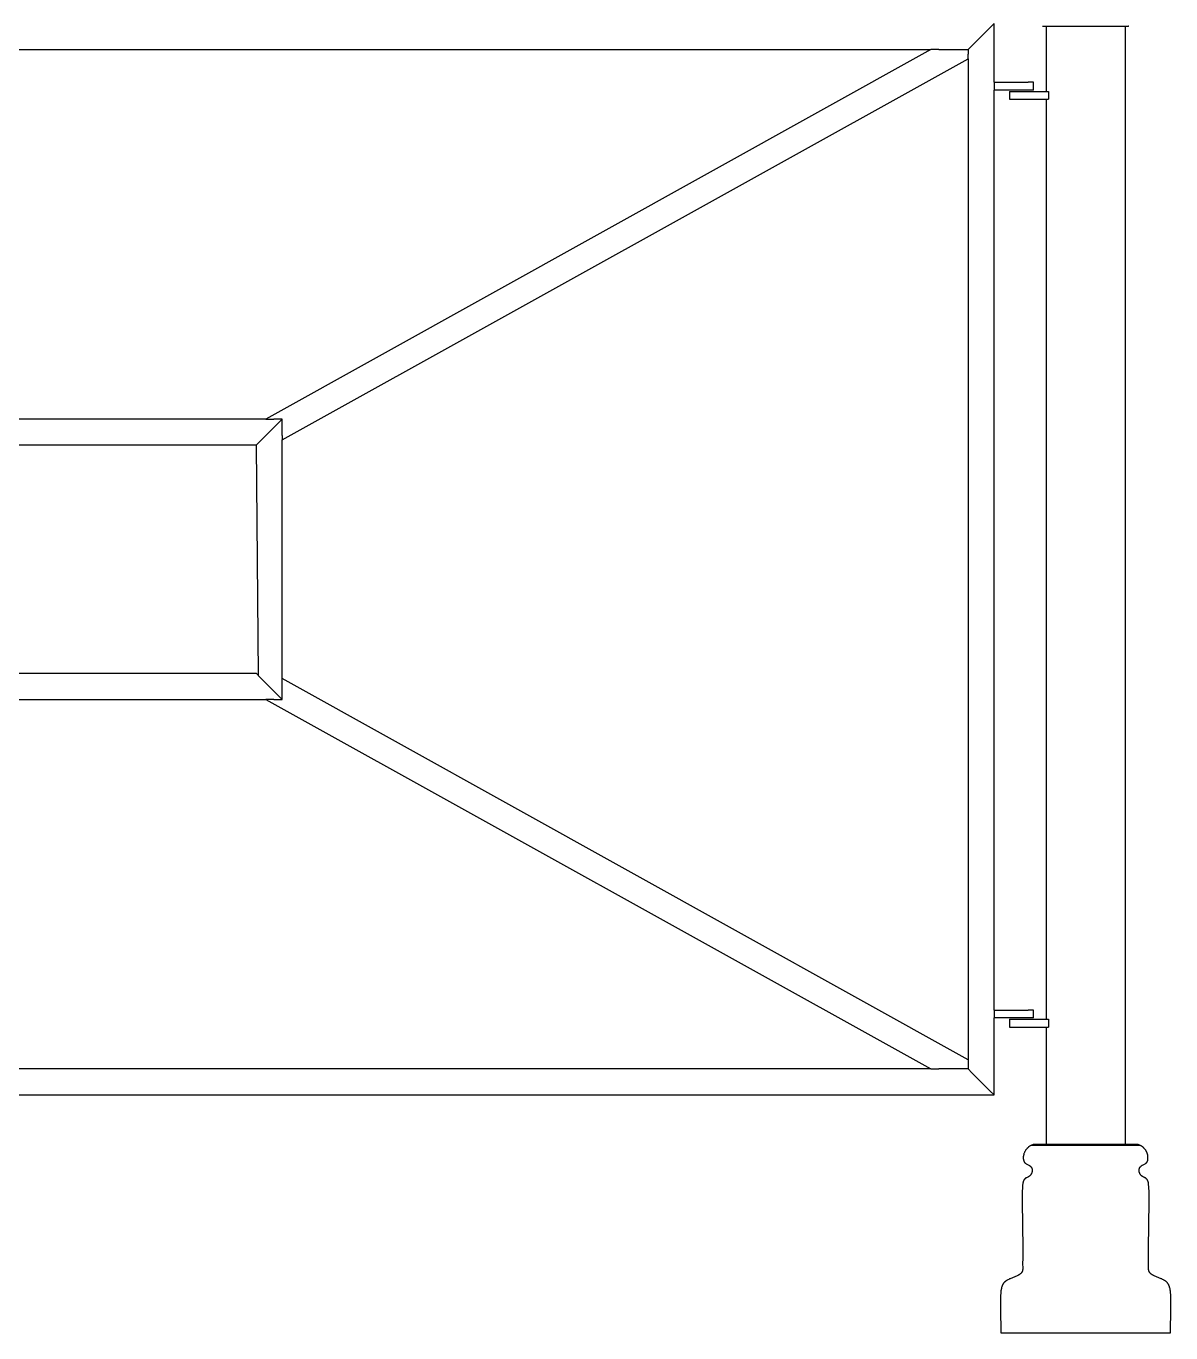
# Model space of a CAD drawing. Header units: millimetres. Extents: x -1519 to 3497, y -297 to 3208.
# Drawn here: x 1586 to 2462, y 1662 to 2662 of the extents above; entities that cross this region are included whole.
import ezdxf

# ---------------------------------------------------------------- set-up
doc = ezdxf.new("R2010")
doc.units = ezdxf.units.MM
doc.header["$MEASUREMENT"] = 0
doc.layers.add('Domyślny', color=7, linetype='Continuous', true_color=0x000000)
doc.layers.add('Utwórz2D linie widoczne', color=7, linetype='Continuous', true_color=0x000000)

msp = doc.modelspace()

# ---------------------------------------------------------------- linework, layer by layer
at = {"layer": 'Domyślny'}
msp.add_line((1762.2, 2341.1), (1763.7, 2165.1), dxfattribs=at)
at = {"layer": 'Utwórz2D linie widoczne'}
for p, q in [((2324.2, 2660.9), (2310.2, 2646.9)), ((2324.2, 2660.9), (2327.2, 2663.9)), ((2327.2, 2618.9), (2327.2, 2663.9)), ((2364.1, 2661.9), (2364.1, 2661.9)), ((2364.1, 2661.9), (2364.1, 2661.9)), ((2364.1, 2661.9), (2364.2, 2661.9)), ((2364.2, 2661.9), (2364.2, 2661.9)), ((2364.2, 2661.9), (2364.4, 2661.9)), ((2364.4, 2661.9), (2365.5, 2661.9)), ((2365.5, 2661.9), (2371, 2661.9)), ((2367.1, 2661.9), (2367.1, 2611.9)), ((2371, 2661.9), (2396.8, 2661.9)), ((2396.8, 2661.9), (2422.1, 2661.9)), ((2422.1, 2661.9), (2430.1, 2661.9)), ((2427.4, 2661.9), (2427.4, 1805.9)), ((2430.2, 2661.9), (2430.1, 2661.9)), ((2430.3, 2661.9), (2430.2, 2661.9)), ((2430.3, 2661.9), (2430.3, 2661.9)), ((2430.3, 2661.9), (2430.3, 2661.9)), ((2430.3, 2661.9), (2430.3, 2661.9)), ((2430.3, 2661.9), (2430.3, 2661.9)), ((2430.3, 2661.9), (2430.3, 2661.9)), ((2430.3, 2661.9), (2430.3, 2661.9)), ((2430.3, 2661.9), (2430.3, 2661.9)), ((915.8, 2643.9), (2278.6, 2643.9)), ((2278.6, 2643.9), (1769.6, 2361.1)), ((2284.8, 2643.9), (2278.6, 2643.9)), ((2284.8, 2643.9), (2307.2, 2643.9)), ((2307.2, 2643.9), (2310.2, 2646.9)), ((2307.2, 2643.9), (2307.2, 2643.9)), ((2307.2, 2643.9), (2307.2, 2640.3)), ((2307.2, 2636.9), (2307.2, 2640.3)), ((1782.2, 2345.2), (2307.2, 2636.9)), ((2307.2, 2636.9), (2307.2, 1870.9)), ((2327.2, 2618.9), (2327.2, 2612.9)), ((2327.2, 2618.9), (2353.2, 2618.9)), ((2327.2, 1908.9), (2327.2, 2612.9)), ((2353.2, 2612.9), (2327.2, 2612.9)), ((2338.8, 2611.9), (2338.8, 2605.9)), ((2338.8, 2611.9), (2342.8, 2611.9)), ((2342.8, 2611.9), (2368.8, 2611.9)), ((2357.2, 2618.9), (2353.2, 2618.9)), ((2357.2, 2612.9), (2353.2, 2612.9)), ((2357.2, 2612.9), (2357.2, 2618.9)), ((2368.8, 2611.9), (2368.8, 2605.9)), ((2338.8, 2605.9), (2342.8, 2605.9)), ((2342.8, 2605.9), (2368.8, 2605.9)), ((2367.1, 2605.9), (2367.1, 1901.9)), ((1769.6, 2361.1), (1424.8, 2361.1)), ((1769.6, 2361.1), (1775.8, 2361.1)), ((1782.2, 2361.1), (1775.8, 2361.1)), ((1782.2, 2361.1), (1779.2, 2358.1)), ((1782.2, 2348.6), (1782.2, 2361.1)), ((1782.2, 2361.1), (1782.2, 2361.1)), ((1765.2, 2344.1), (1779.2, 2358.1)), ((1762.2, 2341.1), (1432.7, 2341.1)), ((1765.2, 2344.1), (1762.2, 2341.1)), ((1782.2, 2348.6), (1782.2, 2345.2)), ((1782.2, 2162.5), (1782.2, 2345.2)), ((1432.7, 2166.6), (1762.2, 2166.6)), ((1765.2, 2163.6), (1762.2, 2166.6)), ((1765.2, 2163.6), (1779.2, 2149.6)), ((2307.2, 1870.9), (1782.2, 2162.5)), ((1782.2, 2159.1), (1782.2, 2162.5)), ((1782.2, 2146.6), (1782.2, 2159.1)), ((1424.8, 2146.6), (1769.6, 2146.6)), ((1769.6, 2146.6), (2278.6, 1863.9)), ((1775.8, 2146.6), (1769.6, 2146.6)), ((1775.8, 2146.6), (1782.2, 2146.6)), ((1782.2, 2146.6), (1779.2, 2149.6)), ((2327.2, 1908.9), (2327.2, 1902.9)), ((2327.2, 1908.9), (2353.2, 1908.9)), ((2327.2, 1843.9), (2327.2, 1902.9)), ((2353.2, 1902.9), (2327.2, 1902.9)), ((2338.8, 1901.9), (2338.8, 1895.9)), ((2338.8, 1901.9), (2342.8, 1901.9)), ((2342.8, 1901.9), (2368.8, 1901.9)), ((2357.2, 1908.9), (2353.2, 1908.9)), ((2357.2, 1902.9), (2353.2, 1902.9)), ((2357.2, 1902.9), (2357.2, 1908.9)), ((2368.8, 1901.9), (2368.8, 1895.9)), ((2338.8, 1895.9), (2342.8, 1895.9)), ((2342.8, 1895.9), (2368.8, 1895.9)), ((2367.1, 1895.9), (2367.1, 1805.9)), ((2307.2, 1870.9), (2307.2, 1867.4)), ((2278.6, 1863.9), (915.8, 1863.9)), ((2278.6, 1863.9), (2284.8, 1863.9)), ((2307.2, 1863.9), (2284.8, 1863.9)), ((2307.2, 1867.4), (2307.2, 1863.9)), ((2310.2, 1860.9), (2307.2, 1863.9)), ((2310.2, 1860.9), (2324.2, 1846.9)), ((867.2, 1843.9), (2327.2, 1843.9)), ((2327.2, 1843.9), (2324.2, 1846.9)), ((2327.2, 1843.9), (2327.2, 1843.9)), ((2350.4, 1800.1), (2350.3, 1799.8)), ((2350.6, 1800.4), (2350.4, 1800.1)), ((2350.7, 1800.7), (2350.6, 1800.4)), ((2350.9, 1801), (2350.7, 1800.7)), ((2351.1, 1801.3), (2350.9, 1801)), ((2351.3, 1801.6), (2351.1, 1801.3)), ((2351.5, 1801.9), (2351.3, 1801.6)), ((2351.7, 1802.2), (2351.5, 1801.9)), ((2351.9, 1802.5), (2351.7, 1802.2)), ((2352.1, 1802.7), (2351.9, 1802.5)), ((2352.3, 1803), (2352.1, 1802.7)), ((2352.6, 1803.3), (2352.3, 1803)), ((2352.8, 1803.5), (2352.6, 1803.3)), ((2353.1, 1803.7), (2352.8, 1803.5)), ((2353.2, 1803.9), (2353.1, 1803.7)), ((2353.4, 1804), (2353.2, 1803.9)), ((2353.5, 1804.1), (2353.4, 1804)), ((2353.7, 1804.2), (2353.5, 1804.1)), ((2353.8, 1804.3), (2353.7, 1804.2)), ((2354, 1804.5), (2353.8, 1804.3)), ((2354.3, 1804.7), (2354, 1804.5)), ((2354.7, 1804.9), (2354.3, 1804.7)), ((2355, 1805.1), (2354.7, 1804.9)), ((2355.3, 1805.3), (2355, 1805.1)), ((2355.7, 1805.4), (2355.3, 1805.3)), ((2357, 1805.9), (2355.7, 1805.4)), ((2355.7, 1805.4), (2438.7, 1805.4)), ((2437.5, 1805.9), (2357, 1805.9)), ((2438.7, 1805.4), (2437.5, 1805.9)), ((2439.1, 1805.3), (2438.7, 1805.4)), ((2439.4, 1805.1), (2439.1, 1805.3)), ((2439.8, 1804.9), (2439.4, 1805.1)), ((2440.1, 1804.7), (2439.8, 1804.9)), ((2440.4, 1804.5), (2440.1, 1804.7)), ((2440.6, 1804.3), (2440.4, 1804.5)), ((2440.8, 1804.2), (2440.6, 1804.3)), ((2440.9, 1804.1), (2440.8, 1804.2)), ((2441.1, 1804), (2440.9, 1804.1)), ((2441.2, 1803.9), (2441.1, 1804)), ((2441.4, 1803.7), (2441.2, 1803.9)), ((2441.6, 1803.5), (2441.4, 1803.7)), ((2441.9, 1803.3), (2441.6, 1803.5)), ((2442.1, 1803), (2441.9, 1803.3)), ((2442.3, 1802.7), (2442.1, 1803)), ((2442.6, 1802.5), (2442.3, 1802.7)), ((2442.8, 1802.2), (2442.6, 1802.5)), ((2443, 1801.9), (2442.8, 1802.2)), ((2443.2, 1801.6), (2443, 1801.9)), ((2443.3, 1801.5), (2443.2, 1801.6)), ((2443.4, 1801.3), (2443.3, 1801.5)), ((2443.5, 1801.1), (2443.4, 1801.3)), ((2443.6, 1800.9), (2443.5, 1801.1)), ((2443.7, 1800.7), (2443.6, 1800.9)), ((2443.8, 1800.6), (2443.7, 1800.7)), ((2443.9, 1800.4), (2443.8, 1800.6)), ((2444, 1800.2), (2443.9, 1800.4)), ((2444.1, 1800), (2444, 1800.2)), ((2349.6, 1797.1), (2349.5, 1796.7)), ((2349.5, 1796.7), (2349.5, 1796.4)), ((2349.5, 1796.4), (2349.5, 1796.1)), ((2349.5, 1796.1), (2349.5, 1795.9)), ((2349.5, 1795.9), (2349.5, 1795.6)), ((2349.5, 1795.6), (2349.5, 1795.4)), ((2349.5, 1795.4), (2349.5, 1795.1)), ((2349.5, 1795.1), (2349.6, 1794.9)), ((2349.7, 1797.8), (2349.6, 1797.4)), ((2349.6, 1797.4), (2349.6, 1797.1)), ((2349.6, 1794.9), (2349.6, 1794.6)), ((2349.6, 1794.6), (2349.6, 1794.4)), ((2349.6, 1794.4), (2349.6, 1794.2)), ((2349.6, 1794.2), (2349.7, 1794.1)), ((2349.8, 1798.1), (2349.7, 1797.8)), ((2349.7, 1794.1), (2349.7, 1794)), ((2349.7, 1794), (2349.7, 1793.9)), ((2349.7, 1793.9), (2349.8, 1793.7)), ((2349.9, 1798.8), (2349.8, 1798.4)), ((2349.8, 1798.4), (2349.8, 1798.1)), ((2349.8, 1793.7), (2349.8, 1793.6)), ((2349.8, 1793.6), (2349.8, 1793.5)), ((2349.8, 1793.5), (2349.9, 1793.4)), ((2350, 1799.1), (2349.9, 1798.8)), ((2349.9, 1793.4), (2349.9, 1793.2)), ((2349.9, 1793.2), (2350, 1793.1)), ((2350.1, 1799.4), (2350, 1799.1)), ((2350, 1793.1), (2350, 1793)), ((2350, 1793), (2350.1, 1792.9)), ((2350.3, 1799.8), (2350.1, 1799.4)), ((2350.1, 1792.9), (2350.1, 1792.8)), ((2350.1, 1792.8), (2350.2, 1792.6)), ((2350.2, 1792.6), (2350.3, 1792.5)), ((2350.3, 1792.5), (2350.3, 1792.5)), ((2350.3, 1792.5), (2350.3, 1792.4)), ((2350.3, 1792.4), (2350.4, 1792.4)), ((2350.4, 1792.4), (2350.4, 1792.3)), ((2350.4, 1792.3), (2350.5, 1792.3)), ((2350.5, 1792.3), (2350.5, 1792.2)), ((2350.5, 1792.2), (2350.5, 1792.2)), ((2350.5, 1792.2), (2350.6, 1792.1)), ((2350.6, 1792.1), (2350.6, 1792.1)), ((2350.6, 1792.1), (2350.6, 1792.1)), ((2350.6, 1792.1), (2350.7, 1792)), ((2350.7, 1792), (2350.8, 1791.9)), ((2350.8, 1791.9), (2350.8, 1791.9)), ((2350.8, 1791.9), (2350.9, 1791.8)), ((2350.9, 1791.8), (2350.9, 1791.8)), ((2350.9, 1791.8), (2351, 1791.7)), ((2351, 1791.7), (2351.1, 1791.7)), ((2351.1, 1791.7), (2351.3, 1791.6)), ((2351.3, 1791.6), (2351.4, 1791.5)), ((2351.4, 1791.5), (2351.7, 1791.3)), ((2351.7, 1791.3), (2353.6, 1790.3)), ((2353.6, 1790.3), (2353.8, 1790.2)), ((2353.8, 1790.2), (2354, 1790.1)), ((2354, 1790.1), (2354.1, 1790)), ((2354.1, 1790), (2354.3, 1789.9)), ((2440.2, 1789.9), (2440.3, 1790)), ((2440.3, 1790), (2440.5, 1790.1)), ((2440.5, 1790.1), (2440.6, 1790.2)), ((2440.6, 1790.2), (2440.8, 1790.3)), ((2440.8, 1790.3), (2442.8, 1791.3)), ((2442.8, 1791.3), (2443, 1791.5)), ((2443, 1791.5), (2443.2, 1791.6)), ((2443.2, 1791.6), (2443.3, 1791.7)), ((2443.3, 1791.7), (2443.4, 1791.7)), ((2443.4, 1791.7), (2443.5, 1791.8)), ((2443.5, 1791.8), (2443.6, 1791.9)), ((2443.5, 1791.8), (2443.5, 1791.8)), ((2443.6, 1791.9), (2443.7, 1792)), ((2443.6, 1791.9), (2443.6, 1791.9)), ((2443.7, 1792), (2443.8, 1792.1)), ((2443.7, 1792), (2443.7, 1792)), ((2443.8, 1792.1), (2443.8, 1792.1)), ((2443.8, 1792.1), (2443.9, 1792.1)), ((2443.9, 1792.2), (2444, 1792.3)), ((2443.9, 1792.1), (2443.9, 1792.2)), ((2444, 1792.3), (2444.1, 1792.4)), ((2444, 1792.3), (2444, 1792.3)), ((2444.2, 1799.8), (2444.1, 1800)), ((2444.1, 1792.4), (2444.1, 1792.5)), ((2444.1, 1792.5), (2444.2, 1792.5)), ((2444.1, 1792.4), (2444.1, 1792.4)), ((2444.2, 1799.6), (2444.2, 1799.8)), ((2444.3, 1799.4), (2444.2, 1799.6)), ((2444.2, 1792.6), (2444.3, 1792.7)), ((2444.2, 1792.5), (2444.2, 1792.6)), ((2444.2, 1792.6), (2444.2, 1792.6)), ((2444.4, 1799.2), (2444.3, 1799.4)), ((2444.3, 1792.8), (2444.4, 1792.9)), ((2444.3, 1792.7), (2444.3, 1792.8)), ((2444.4, 1799), (2444.4, 1799.2)), ((2444.5, 1798.8), (2444.4, 1799)), ((2444.4, 1793), (2444.5, 1793.1)), ((2444.4, 1792.9), (2444.4, 1793)), ((2444.6, 1798.6), (2444.5, 1798.8)), ((2444.5, 1793.2), (2444.6, 1793.4)), ((2444.5, 1793.1), (2444.5, 1793.2)), ((2444.6, 1798.3), (2444.6, 1798.6)), ((2444.7, 1798), (2444.6, 1798.3)), ((2444.6, 1793.6), (2444.7, 1793.7)), ((2444.6, 1793.5), (2444.6, 1793.6)), ((2444.6, 1793.4), (2444.6, 1793.5)), ((2444.8, 1797.8), (2444.7, 1798)), ((2444.7, 1794), (2444.8, 1794.1)), ((2444.7, 1793.9), (2444.7, 1794)), ((2444.7, 1793.7), (2444.7, 1793.9)), ((2444.8, 1797.5), (2444.8, 1797.8)), ((2444.8, 1797.2), (2444.8, 1797.5)), ((2444.9, 1796.9), (2444.8, 1797.2)), ((2444.8, 1794.4), (2444.9, 1794.6)), ((2444.8, 1794.1), (2444.8, 1794.4)), ((2444.9, 1796.6), (2444.9, 1796.9)), ((2444.9, 1796.4), (2444.9, 1796.6)), ((2444.9, 1796.1), (2444.9, 1796.4)), ((2444.9, 1795.9), (2444.9, 1796.1)), ((2444.9, 1795.6), (2444.9, 1795.9)), ((2444.9, 1795.4), (2444.9, 1795.6)), ((2444.9, 1795.1), (2444.9, 1795.4)), ((2444.9, 1794.9), (2444.9, 1795.1)), ((2444.9, 1794.6), (2444.9, 1794.9)), ((2351, 1780), (2350.9, 1780)), ((2351.1, 1780.1), (2351, 1780)), ((2351.2, 1780.2), (2351.1, 1780.1)), ((2351.1, 1780.1), (2351.1, 1780.1)), ((2351.3, 1780.2), (2351.2, 1780.2)), ((2351.4, 1780.3), (2351.3, 1780.3)), ((2351.3, 1780.3), (2351.3, 1780.2)), ((2351.5, 1780.4), (2351.4, 1780.3)), ((2351.6, 1780.4), (2351.5, 1780.4)), ((2351.8, 1780.5), (2351.6, 1780.4)), ((2352, 1780.6), (2351.8, 1780.5)), ((2352.9, 1781), (2352, 1780.6)), ((2353.1, 1781.1), (2352.9, 1781)), ((2353.2, 1781.2), (2353.1, 1781.1)), ((2353.4, 1781.3), (2353.2, 1781.2)), ((2353.6, 1781.4), (2353.4, 1781.3)), ((2353.7, 1781.5), (2353.6, 1781.4)), ((2353.8, 1781.5), (2353.7, 1781.5)), ((2353.9, 1781.6), (2353.8, 1781.5)), ((2354, 1781.6), (2353.9, 1781.6)), ((2354.1, 1781.8), (2354, 1781.7)), ((2354, 1781.7), (2354, 1781.6)), ((2354.2, 1781.8), (2354.1, 1781.8)), ((2354.3, 1781.9), (2354.2, 1781.8)), ((2354.3, 1789.9), (2354.4, 1789.8)), ((2354.4, 1782), (2354.3, 1781.9)), ((2354.4, 1789.8), (2354.5, 1789.7)), ((2354.5, 1782.1), (2354.4, 1782)), ((2354.5, 1789.7), (2354.6, 1789.7)), ((2354.7, 1782.3), (2354.5, 1782.1)), ((2354.6, 1789.7), (2354.7, 1789.6)), ((2354.7, 1789.6), (2354.8, 1789.4)), ((2354.8, 1782.4), (2354.7, 1782.3)), ((2354.8, 1789.4), (2355, 1789.3)), ((2354.9, 1782.6), (2354.8, 1782.4)), ((2355, 1782.7), (2354.9, 1782.6)), ((2355, 1789.3), (2355.1, 1789.2)), ((2355.1, 1782.8), (2355, 1782.7)), ((2355.1, 1789.2), (2355.2, 1789.1)), ((2355.2, 1782.9), (2355.1, 1782.8)), ((2355.2, 1789.1), (2355.3, 1789)), ((2355.3, 1783), (2355.2, 1782.9)), ((2355.3, 1789), (2355.4, 1788.9)), ((2355.4, 1783.3), (2355.3, 1783.1)), ((2355.3, 1783.1), (2355.3, 1783)), ((2355.4, 1788.9), (2355.4, 1788.8)), ((2355.4, 1788.8), (2355.5, 1788.8)), ((2355.5, 1783.4), (2355.4, 1783.3)), ((2355.5, 1788.8), (2355.5, 1788.7)), ((2355.5, 1788.7), (2355.6, 1788.6)), ((2355.6, 1783.5), (2355.5, 1783.4)), ((2355.6, 1788.6), (2355.6, 1788.6)), ((2355.6, 1788.6), (2355.7, 1788.5)), ((2355.7, 1783.7), (2355.6, 1783.6)), ((2355.6, 1783.6), (2355.6, 1783.5)), ((2355.7, 1788.5), (2355.7, 1788.4)), ((2355.7, 1788.4), (2355.7, 1788.4)), ((2355.7, 1788.4), (2355.8, 1788.3)), ((2355.8, 1783.8), (2355.7, 1783.7)), ((2355.8, 1788.3), (2355.8, 1788.2)), ((2355.8, 1788.2), (2355.9, 1788.1)), ((2355.9, 1784.1), (2355.8, 1784)), ((2355.8, 1784), (2355.8, 1783.8)), ((2355.9, 1788.1), (2355.9, 1788.1)), ((2355.9, 1788.1), (2355.9, 1788)), ((2355.9, 1788), (2356, 1787.9)), ((2356, 1784.3), (2355.9, 1784.2)), ((2355.9, 1784.2), (2355.9, 1784.1)), ((2356, 1787.9), (2356, 1787.8)), ((2356, 1787.8), (2356, 1787.7)), ((2356, 1787.7), (2356.1, 1787.6)), ((2356.1, 1784.6), (2356, 1784.5)), ((2356, 1784.5), (2356, 1784.3)), ((2356.1, 1787.6), (2356.1, 1787.5)), ((2356.1, 1787.5), (2356.2, 1787.4)), ((2356.2, 1785), (2356.1, 1784.9)), ((2356.1, 1784.9), (2356.1, 1784.8)), ((2356.1, 1784.8), (2356.1, 1784.7)), ((2356.1, 1784.7), (2356.1, 1784.6)), ((2356.2, 1787.4), (2356.2, 1787.3)), ((2356.2, 1787.3), (2356.2, 1787.2)), ((2356.2, 1787.2), (2356.2, 1787.1)), ((2356.2, 1787.1), (2356.3, 1787)), ((2356.3, 1785.4), (2356.2, 1785.3)), ((2356.2, 1785.3), (2356.2, 1785.2)), ((2356.2, 1785.2), (2356.2, 1785.1)), ((2356.2, 1785.1), (2356.2, 1785)), ((2356.3, 1787), (2356.3, 1786.9)), ((2356.3, 1786.9), (2356.3, 1786.8)), ((2356.3, 1786.8), (2356.3, 1786.7)), ((2356.3, 1786.7), (2356.3, 1786.6)), ((2356.3, 1786.6), (2356.3, 1786.5)), ((2356.3, 1786.5), (2356.3, 1786.4)), ((2356.3, 1786.4), (2356.3, 1786.3)), ((2356.3, 1786.3), (2356.3, 1786.2)), ((2356.3, 1786.2), (2356.3, 1786)), ((2356.3, 1786), (2356.3, 1785.9)), ((2356.3, 1785.9), (2356.3, 1785.8)), ((2356.3, 1785.8), (2356.3, 1785.7)), ((2356.3, 1785.7), (2356.3, 1785.6)), ((2356.3, 1785.6), (2356.3, 1785.5)), ((2356.3, 1785.5), (2356.3, 1785.4)), ((2438.1, 1786.7), (2438.2, 1786.8)), ((2438.1, 1786.6), (2438.1, 1786.7)), ((2438.1, 1786.5), (2438.1, 1786.6)), ((2438.1, 1786.4), (2438.1, 1786.5)), ((2438.1, 1786.3), (2438.1, 1786.4)), ((2438.1, 1786.2), (2438.1, 1786.3)), ((2438.1, 1786), (2438.1, 1786.2)), ((2438.1, 1785.9), (2438.1, 1786)), ((2438.1, 1785.8), (2438.1, 1785.9)), ((2438.1, 1785.7), (2438.1, 1785.8)), ((2438.1, 1785.6), (2438.1, 1785.7)), ((2438.2, 1785.5), (2438.1, 1785.6)), ((2438.2, 1787.2), (2438.3, 1787.3)), ((2438.2, 1787.1), (2438.2, 1787.2)), ((2438.2, 1787), (2438.2, 1787.1)), ((2438.2, 1786.9), (2438.2, 1787)), ((2438.2, 1786.8), (2438.2, 1786.9)), ((2438.2, 1785.4), (2438.2, 1785.5)), ((2438.2, 1785.3), (2438.2, 1785.4)), ((2438.2, 1785.2), (2438.2, 1785.3)), ((2438.2, 1785.1), (2438.2, 1785.2)), ((2438.3, 1785), (2438.2, 1785.1)), ((2438.3, 1787.5), (2438.4, 1787.6)), ((2438.3, 1787.4), (2438.3, 1787.5)), ((2438.3, 1787.3), (2438.3, 1787.4)), ((2438.3, 1784.9), (2438.3, 1785)), ((2438.3, 1784.8), (2438.3, 1784.9)), ((2438.4, 1784.7), (2438.3, 1784.8)), ((2438.4, 1787.8), (2438.5, 1787.9)), ((2438.4, 1787.7), (2438.4, 1787.8)), ((2438.4, 1787.6), (2438.4, 1787.7)), ((2438.4, 1784.6), (2438.4, 1784.7)), ((2438.4, 1784.5), (2438.4, 1784.6)), ((2438.5, 1784.3), (2438.4, 1784.5)), ((2438.5, 1788), (2438.5, 1788.1)), ((2438.5, 1788.1), (2438.6, 1788.1)), ((2438.5, 1787.9), (2438.5, 1788)), ((2438.5, 1784.2), (2438.5, 1784.3)), ((2438.6, 1784.1), (2438.5, 1784.2)), ((2438.6, 1788.2), (2438.7, 1788.3)), ((2438.6, 1788.1), (2438.6, 1788.2)), ((2438.6, 1784), (2438.6, 1784.1)), ((2438.7, 1783.8), (2438.6, 1784)), ((2438.7, 1788.4), (2438.8, 1788.5)), ((2438.7, 1788.3), (2438.7, 1788.4)), ((2438.7, 1788.4), (2438.7, 1788.4)), ((2438.7, 1783.7), (2438.7, 1783.8)), ((2438.8, 1783.6), (2438.7, 1783.7)), ((2438.8, 1788.5), (2438.8, 1788.6)), ((2438.8, 1788.6), (2438.9, 1788.6)), ((2438.9, 1783.5), (2438.8, 1783.6)), ((2438.9, 1788.7), (2439, 1788.8)), ((2438.9, 1788.6), (2438.9, 1788.7)), ((2438.9, 1783.4), (2438.9, 1783.5)), ((2439, 1783.3), (2438.9, 1783.4)), ((2439, 1788.8), (2439.1, 1789)), ((2439, 1788.8), (2439, 1788.8)), ((2439.1, 1783.1), (2439, 1783.3)), ((2439.1, 1789), (2439.2, 1789.1)), ((2439.2, 1783), (2439.1, 1783.1)), ((2439.2, 1789.1), (2439.3, 1789.2)), ((2439.2, 1782.9), (2439.2, 1783)), ((2439.3, 1782.8), (2439.2, 1782.9)), ((2439.3, 1789.2), (2439.5, 1789.3)), ((2439.4, 1782.7), (2439.3, 1782.8)), ((2439.5, 1782.6), (2439.4, 1782.7)), ((2439.5, 1789.3), (2439.6, 1789.4)), ((2439.6, 1782.4), (2439.5, 1782.6)), ((2439.6, 1789.4), (2439.7, 1789.6)), ((2439.8, 1782.3), (2439.6, 1782.4)), ((2439.7, 1789.6), (2439.9, 1789.7)), ((2439.9, 1782.1), (2439.8, 1782.3)), ((2439.9, 1789.7), (2440, 1789.8)), ((2439.9, 1789.7), (2439.9, 1789.7)), ((2440.1, 1782), (2439.9, 1782.1)), ((2440, 1789.8), (2440.2, 1789.9)), ((2440.2, 1781.9), (2440.1, 1782)), ((2440.2, 1781.8), (2440.2, 1781.9)), ((2440.3, 1781.8), (2440.2, 1781.8)), ((2440.4, 1781.7), (2440.3, 1781.8)), ((2440.5, 1781.6), (2440.4, 1781.7)), ((2440.6, 1781.6), (2440.5, 1781.6)), ((2440.6, 1781.5), (2440.6, 1781.6)), ((2440.7, 1781.5), (2440.6, 1781.5)), ((2440.9, 1781.4), (2440.7, 1781.5)), ((2441, 1781.3), (2440.9, 1781.4)), ((2441.2, 1781.2), (2441, 1781.3)), ((2441.4, 1781.1), (2441.2, 1781.2)), ((2441.5, 1781), (2441.4, 1781.1)), ((2441.7, 1780.9), (2441.5, 1781)), ((2442.4, 1780.6), (2441.7, 1780.9)), ((2442.7, 1780.5), (2442.4, 1780.6)), ((2442.8, 1780.4), (2442.7, 1780.5)), ((2443, 1780.4), (2442.8, 1780.4)), ((2443, 1780.3), (2443, 1780.4)), ((2443.1, 1780.3), (2443, 1780.3)), ((2443.2, 1780.2), (2443.1, 1780.3)), ((2443.3, 1780.1), (2443.2, 1780.2)), ((2443.2, 1780.2), (2443.2, 1780.2)), ((2443.4, 1780.1), (2443.3, 1780.1)), ((2443.5, 1780), (2443.4, 1780.1)), ((2443.5, 1780), (2443.5, 1780)), ((2348.9, 1773.9), (2348.7, 1768.9)), ((2349, 1775.1), (2348.9, 1773.9)), ((2349.1, 1775.7), (2349, 1775.1)), ((2349.2, 1776.3), (2349.1, 1776)), ((2349.1, 1776), (2349.1, 1775.7)), ((2349.3, 1776.9), (2349.2, 1776.6)), ((2349.2, 1776.6), (2349.2, 1776.3)), ((2349.4, 1777.4), (2349.3, 1777.2)), ((2349.3, 1777.2), (2349.3, 1776.9)), ((2349.5, 1777.7), (2349.4, 1777.4)), ((2349.6, 1778), (2349.5, 1777.9)), ((2349.5, 1777.9), (2349.5, 1777.7)), ((2349.7, 1778.2), (2349.6, 1778.1)), ((2349.6, 1778.1), (2349.6, 1778)), ((2349.8, 1778.4), (2349.7, 1778.3)), ((2349.7, 1778.3), (2349.7, 1778.2)), ((2349.9, 1778.6), (2349.8, 1778.5)), ((2349.8, 1778.5), (2349.8, 1778.4)), ((2350, 1778.8), (2349.9, 1778.7)), ((2349.9, 1778.7), (2349.9, 1778.6)), ((2350.1, 1779), (2350, 1778.9)), ((2350, 1778.9), (2350, 1778.8)), ((2350.2, 1779.1), (2350.1, 1779)), ((2350.3, 1779.3), (2350.2, 1779.2)), ((2350.2, 1779.2), (2350.2, 1779.1)), ((2350.4, 1779.4), (2350.3, 1779.4)), ((2350.3, 1779.4), (2350.3, 1779.3)), ((2350.5, 1779.6), (2350.4, 1779.5)), ((2350.4, 1779.5), (2350.4, 1779.4)), ((2350.6, 1779.6), (2350.5, 1779.6)), ((2350.7, 1779.8), (2350.6, 1779.7)), ((2350.6, 1779.7), (2350.6, 1779.6)), ((2350.8, 1779.8), (2350.7, 1779.8)), ((2350.9, 1780), (2350.8, 1779.9)), ((2350.8, 1779.9), (2350.8, 1779.8)), ((2443.6, 1779.9), (2443.5, 1780)), ((2443.7, 1779.8), (2443.6, 1779.9)), ((2443.8, 1779.7), (2443.7, 1779.8)), ((2443.7, 1779.8), (2443.7, 1779.8)), ((2443.9, 1779.6), (2443.8, 1779.7)), ((2444, 1779.5), (2443.9, 1779.6)), ((2443.9, 1779.6), (2443.9, 1779.6)), ((2444.1, 1779.4), (2444, 1779.5)), ((2444.2, 1779.3), (2444.1, 1779.4)), ((2444.1, 1779.4), (2444.1, 1779.4)), ((2444.2, 1779.2), (2444.2, 1779.3)), ((2444.3, 1779.1), (2444.2, 1779.2)), ((2444.3, 1779), (2444.3, 1779.1)), ((2444.4, 1778.9), (2444.3, 1779)), ((2444.5, 1778.8), (2444.4, 1778.9)), ((2444.5, 1778.7), (2444.5, 1778.8)), ((2444.6, 1778.6), (2444.5, 1778.7)), ((2444.6, 1778.5), (2444.6, 1778.6)), ((2444.7, 1778.4), (2444.6, 1778.5)), ((2444.7, 1778.3), (2444.7, 1778.4)), ((2444.8, 1778.2), (2444.7, 1778.3)), ((2444.8, 1778.1), (2444.8, 1778.2)), ((2444.9, 1778), (2444.8, 1778.1)), ((2444.9, 1777.9), (2444.9, 1778)), ((2445, 1777.7), (2444.9, 1777.9)), ((2445, 1777.4), (2445, 1777.7)), ((2445.1, 1777.2), (2445, 1777.4)), ((2445.2, 1776.9), (2445.1, 1777.2)), ((2445.2, 1776.6), (2445.2, 1776.9)), ((2445.3, 1776.3), (2445.2, 1776.6)), ((2445.3, 1776), (2445.3, 1776.3)), ((2445.4, 1775.7), (2445.3, 1776)), ((2445.4, 1775.1), (2445.4, 1775.7)), ((2445.5, 1773.9), (2445.4, 1775.1)), ((2445.8, 1768.9), (2445.5, 1773.9)), ((2348.7, 1768.9), (2348.6, 1762.4)), ((2348.6, 1762.4), (2349.2, 1726.5)), ((2445.2, 1726.5), (2445.8, 1762.4)), ((2445.8, 1762.4), (2445.8, 1768.9)), ((2349.2, 1726.5), (2349.2, 1720.4)), ((2349.2, 1720.4), (2349.2, 1718.3)), ((2445.2, 1720.4), (2445.2, 1726.5)), ((2445.4, 1715.5), (2445.2, 1720.4)), ((2349.2, 1718.3), (2349, 1715.5)), ((2349, 1715.5), (2349, 1715.1)), ((2349, 1715.1), (2349, 1714.5)), ((2349, 1714.5), (2349.1, 1712)), ((2349.1, 1710.4), (2349, 1710.3)), ((2349, 1710.3), (2349, 1710.1)), ((2349, 1710.1), (2349, 1710)), ((2349, 1710), (2349, 1709.9)), ((2349.1, 1712), (2349.1, 1711.7)), ((2349.1, 1711.7), (2349.1, 1711.4)), ((2349.1, 1711.4), (2349.1, 1711.1)), ((2349.1, 1711.1), (2349.1, 1710.8)), ((2349.1, 1710.8), (2349.1, 1710.6)), ((2349.1, 1710.6), (2349.1, 1710.4)), ((2445.3, 1712), (2445.4, 1714.5)), ((2445.3, 1711.7), (2445.3, 1712)), ((2445.3, 1711.4), (2445.3, 1711.7)), ((2445.3, 1711.1), (2445.3, 1711.4)), ((2445.3, 1710.8), (2445.3, 1711.1)), ((2445.4, 1710.6), (2445.3, 1710.8)), ((2445.4, 1715.1), (2445.4, 1715.5)), ((2445.4, 1714.5), (2445.4, 1715.1)), ((2445.4, 1710.4), (2445.4, 1710.6)), ((2445.4, 1710.3), (2445.4, 1710.4)), ((2445.4, 1710.1), (2445.4, 1710.3)), ((2445.4, 1710), (2445.4, 1710.1)), ((2445.5, 1709.9), (2445.4, 1710)), ((2334.5, 1700), (2334.4, 1699.9)), ((2334.6, 1700.2), (2334.5, 1700)), ((2334.8, 1700.3), (2334.6, 1700.2)), ((2334.9, 1700.4), (2334.8, 1700.3)), ((2335, 1700.5), (2334.9, 1700.4)), ((2335.1, 1700.7), (2335, 1700.5)), ((2335.2, 1700.8), (2335.1, 1700.7)), ((2335.3, 1700.9), (2335.2, 1700.8)), ((2335.5, 1701), (2335.3, 1700.9)), ((2335.6, 1701.1), (2335.5, 1701)), ((2335.7, 1701.2), (2335.6, 1701.1)), ((2335.9, 1701.3), (2335.7, 1701.2)), ((2336, 1701.4), (2335.9, 1701.3)), ((2336.1, 1701.5), (2336, 1701.4)), ((2336.3, 1701.6), (2336.1, 1701.5)), ((2336.4, 1701.7), (2336.3, 1701.6)), ((2336.7, 1701.9), (2336.4, 1701.7)), ((2337.1, 1702.1), (2336.7, 1701.9)), ((2337.4, 1702.3), (2337.1, 1702.1)), ((2337.7, 1702.5), (2337.4, 1702.3)), ((2338.3, 1702.8), (2337.7, 1702.5)), ((2338.9, 1703.1), (2338.3, 1702.8)), ((2339.5, 1703.3), (2338.9, 1703.1)), ((2344.7, 1705.5), (2339.5, 1703.3)), ((2345.3, 1705.8), (2344.7, 1705.5)), ((2345.6, 1705.9), (2345.3, 1705.8)), ((2345.8, 1706.1), (2345.6, 1705.9)), ((2346.1, 1706.2), (2345.8, 1706.1)), ((2346.3, 1706.3), (2346.1, 1706.2)), ((2346.5, 1706.5), (2346.3, 1706.3)), ((2346.7, 1706.6), (2346.5, 1706.5)), ((2346.9, 1706.7), (2346.7, 1706.6)), ((2347.1, 1706.9), (2346.9, 1706.7)), ((2347.2, 1707), (2347.1, 1706.9)), ((2347.1, 1706.9), (2347.1, 1706.9)), ((2347.3, 1707.1), (2347.2, 1707)), ((2347.4, 1707.1), (2347.3, 1707.1)), ((2347.5, 1707.2), (2347.4, 1707.1)), ((2347.7, 1707.4), (2347.5, 1707.2)), ((2347.8, 1707.5), (2347.7, 1707.4)), ((2347.9, 1707.6), (2347.8, 1707.5)), ((2348, 1707.8), (2347.9, 1707.7)), ((2347.9, 1707.7), (2347.9, 1707.6)), ((2348.1, 1707.8), (2348, 1707.8)), ((2348.2, 1708), (2348.1, 1707.9)), ((2348.1, 1707.9), (2348.1, 1707.8)), ((2348.3, 1708.1), (2348.2, 1708)), ((2348.2, 1708), (2348.2, 1708)), ((2348.4, 1708.3), (2348.3, 1708.2)), ((2348.3, 1708.2), (2348.3, 1708.1)), ((2348.5, 1708.5), (2348.4, 1708.4)), ((2348.4, 1708.4), (2348.4, 1708.3)), ((2348.6, 1708.6), (2348.5, 1708.5)), ((2348.7, 1708.9), (2348.6, 1708.8)), ((2348.6, 1708.8), (2348.6, 1708.6)), ((2348.8, 1709.1), (2348.7, 1709)), ((2348.7, 1709), (2348.7, 1708.9)), ((2348.9, 1709.5), (2348.8, 1709.4)), ((2348.8, 1709.4), (2348.8, 1709.2)), ((2348.8, 1709.2), (2348.8, 1709.1)), ((2349, 1709.9), (2348.9, 1709.7)), ((2348.9, 1709.7), (2348.9, 1709.6)), ((2348.9, 1709.6), (2348.9, 1709.5)), ((2445.5, 1709.7), (2445.5, 1709.9)), ((2445.5, 1709.6), (2445.5, 1709.7)), ((2445.6, 1709.5), (2445.5, 1709.6)), ((2445.6, 1709.4), (2445.6, 1709.5)), ((2445.6, 1709.2), (2445.6, 1709.4)), ((2445.7, 1709.1), (2445.6, 1709.2)), ((2445.7, 1709), (2445.7, 1709.1)), ((2445.8, 1708.9), (2445.7, 1709)), ((2445.8, 1708.8), (2445.8, 1708.9)), ((2445.9, 1708.6), (2445.8, 1708.8)), ((2445.9, 1708.5), (2445.9, 1708.6)), ((2446, 1708.4), (2445.9, 1708.5)), ((2446.1, 1708.3), (2446, 1708.4)), ((2446.1, 1708.2), (2446.1, 1708.3)), ((2446.2, 1708.1), (2446.1, 1708.2)), ((2446.2, 1708), (2446.2, 1708.1)), ((2446.3, 1708), (2446.2, 1708)), ((2446.3, 1707.9), (2446.3, 1708)), ((2446.4, 1707.8), (2446.3, 1707.9)), ((2446.5, 1707.7), (2446.4, 1707.8)), ((2446.4, 1707.8), (2446.4, 1707.8)), ((2446.6, 1707.6), (2446.5, 1707.7)), ((2446.7, 1707.5), (2446.6, 1707.6)), ((2446.8, 1707.4), (2446.7, 1707.5)), ((2446.9, 1707.2), (2446.8, 1707.4)), ((2447, 1707.1), (2446.9, 1707.2)), ((2447.1, 1707.1), (2447, 1707.1)), ((2447.2, 1707), (2447.1, 1707.1)), ((2447.3, 1706.9), (2447.2, 1707)), ((2447.4, 1706.9), (2447.3, 1706.9)), ((2447.6, 1706.7), (2447.4, 1706.9)), ((2447.7, 1706.6), (2447.6, 1706.7)), ((2447.9, 1706.5), (2447.7, 1706.6)), ((2448.2, 1706.3), (2447.9, 1706.5)), ((2448.4, 1706.2), (2448.2, 1706.3)), ((2448.6, 1706.1), (2448.4, 1706.2)), ((2448.9, 1705.9), (2448.6, 1706.1)), ((2449.2, 1705.8), (2448.9, 1705.9)), ((2449.7, 1705.5), (2449.2, 1705.8)), ((2455, 1703.3), (2449.7, 1705.5)), ((2455.5, 1703.1), (2455, 1703.3)), ((2456.1, 1702.8), (2455.5, 1703.1)), ((2456.8, 1702.5), (2456.1, 1702.8)), ((2457.1, 1702.3), (2456.8, 1702.5)), ((2457.4, 1702.1), (2457.1, 1702.3)), ((2457.7, 1701.9), (2457.4, 1702.1)), ((2458, 1701.8), (2457.7, 1701.9)), ((2458.1, 1701.7), (2458, 1701.8)), ((2458.3, 1701.5), (2458.1, 1701.7)), ((2458.4, 1701.4), (2458.3, 1701.5)), ((2458.6, 1701.3), (2458.4, 1701.4)), ((2458.7, 1701.2), (2458.6, 1701.3)), ((2458.8, 1701.1), (2458.7, 1701.2)), ((2459, 1701), (2458.8, 1701.1)), ((2459.1, 1700.9), (2459, 1701)), ((2459.2, 1700.8), (2459.1, 1700.9)), ((2459.3, 1700.7), (2459.2, 1700.8)), ((2459.5, 1700.5), (2459.3, 1700.7)), ((2459.6, 1700.4), (2459.5, 1700.5)), ((2459.7, 1700.3), (2459.6, 1700.4)), ((2459.8, 1700.2), (2459.7, 1700.3)), ((2459.9, 1700), (2459.8, 1700.2)), ((2460, 1699.9), (2459.9, 1700)), ((2332.1, 1690.3), (2332, 1687.3)), ((2332.3, 1692.4), (2332.1, 1690.3)), ((2332.4, 1693.7), (2332.3, 1692.4)), ((2332.5, 1694.6), (2332.4, 1694.2)), ((2332.4, 1694.2), (2332.4, 1693.7)), ((2332.6, 1695), (2332.5, 1694.6)), ((2332.7, 1695.6), (2332.6, 1695.3)), ((2332.6, 1695.3), (2332.6, 1695)), ((2332.8, 1696.3), (2332.7, 1696)), ((2332.7, 1696), (2332.7, 1695.6)), ((2332.9, 1696.7), (2332.8, 1696.3)), ((2333, 1697), (2332.9, 1696.7)), ((2333.1, 1697.3), (2333, 1697)), ((2333.2, 1697.6), (2333.1, 1697.3)), ((2333.3, 1697.8), (2333.2, 1697.6)), ((2333.4, 1698.1), (2333.3, 1697.8)), ((2333.5, 1698.4), (2333.4, 1698.1)), ((2333.6, 1698.6), (2333.5, 1698.4)), ((2333.8, 1698.9), (2333.6, 1698.6)), ((2333.9, 1699.1), (2333.8, 1699)), ((2333.8, 1699), (2333.8, 1698.9)), ((2334, 1699.2), (2333.9, 1699.1)), ((2334.1, 1699.4), (2334, 1699.2)), ((2334.2, 1699.6), (2334.1, 1699.5)), ((2334.1, 1699.5), (2334.1, 1699.4)), ((2334.3, 1699.8), (2334.2, 1699.6)), ((2334.4, 1699.9), (2334.3, 1699.8)), ((2460.1, 1699.8), (2460, 1699.9)), ((2460.2, 1699.6), (2460.1, 1699.8)), ((2460.3, 1699.5), (2460.2, 1699.6)), ((2460.4, 1699.4), (2460.3, 1699.5)), ((2460.5, 1699.2), (2460.4, 1699.4)), ((2460.5, 1699.1), (2460.5, 1699.2)), ((2460.6, 1699), (2460.5, 1699.1)), ((2460.7, 1698.9), (2460.6, 1699)), ((2460.8, 1698.6), (2460.7, 1698.9)), ((2460.9, 1698.4), (2460.8, 1698.6)), ((2461, 1698.1), (2460.9, 1698.4)), ((2461.1, 1697.8), (2461, 1698.1)), ((2461.2, 1697.6), (2461.1, 1697.8)), ((2461.3, 1697.3), (2461.2, 1697.6)), ((2461.4, 1697), (2461.3, 1697.3)), ((2461.5, 1696.7), (2461.4, 1697)), ((2461.6, 1696.3), (2461.5, 1696.7)), ((2461.7, 1696), (2461.6, 1696.3)), ((2461.8, 1695.6), (2461.7, 1696)), ((2461.8, 1695.3), (2461.8, 1695.6)), ((2461.9, 1694.6), (2461.8, 1695.3)), ((2462.1, 1693.7), (2461.9, 1694.6)), ((2462.2, 1692.4), (2462.1, 1693.7)), ((2462.3, 1691.1), (2462.2, 1692.4)), ((2462.4, 1687.3), (2462.3, 1691.1)), ((2332, 1687.3), (2332, 1680.4)), ((2332, 1680.4), (2332.2, 1661.9)), ((2462.2, 1661.9), (2462.5, 1680.4)), ((2462.5, 1680.4), (2462.4, 1687.3)), ((2332.2, 1661.9), (2462.2, 1661.9))]:
    msp.add_line(p, q, dxfattribs=at)

doc.saveas('drawing.dxf')
